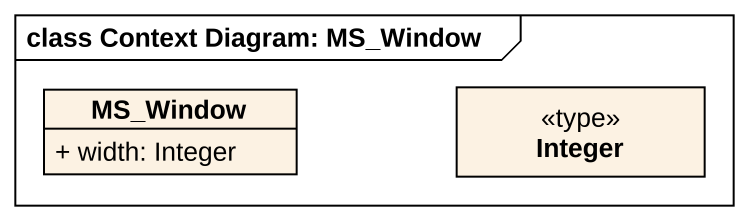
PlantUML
@startuml
mainframe class Context Diagram: MS_Window
hide circle
hide empty members
skinparam classAttributeIconSize 0
class MS_Window {
  + width: Integer
}
class Integer <<type>>
@enduml
